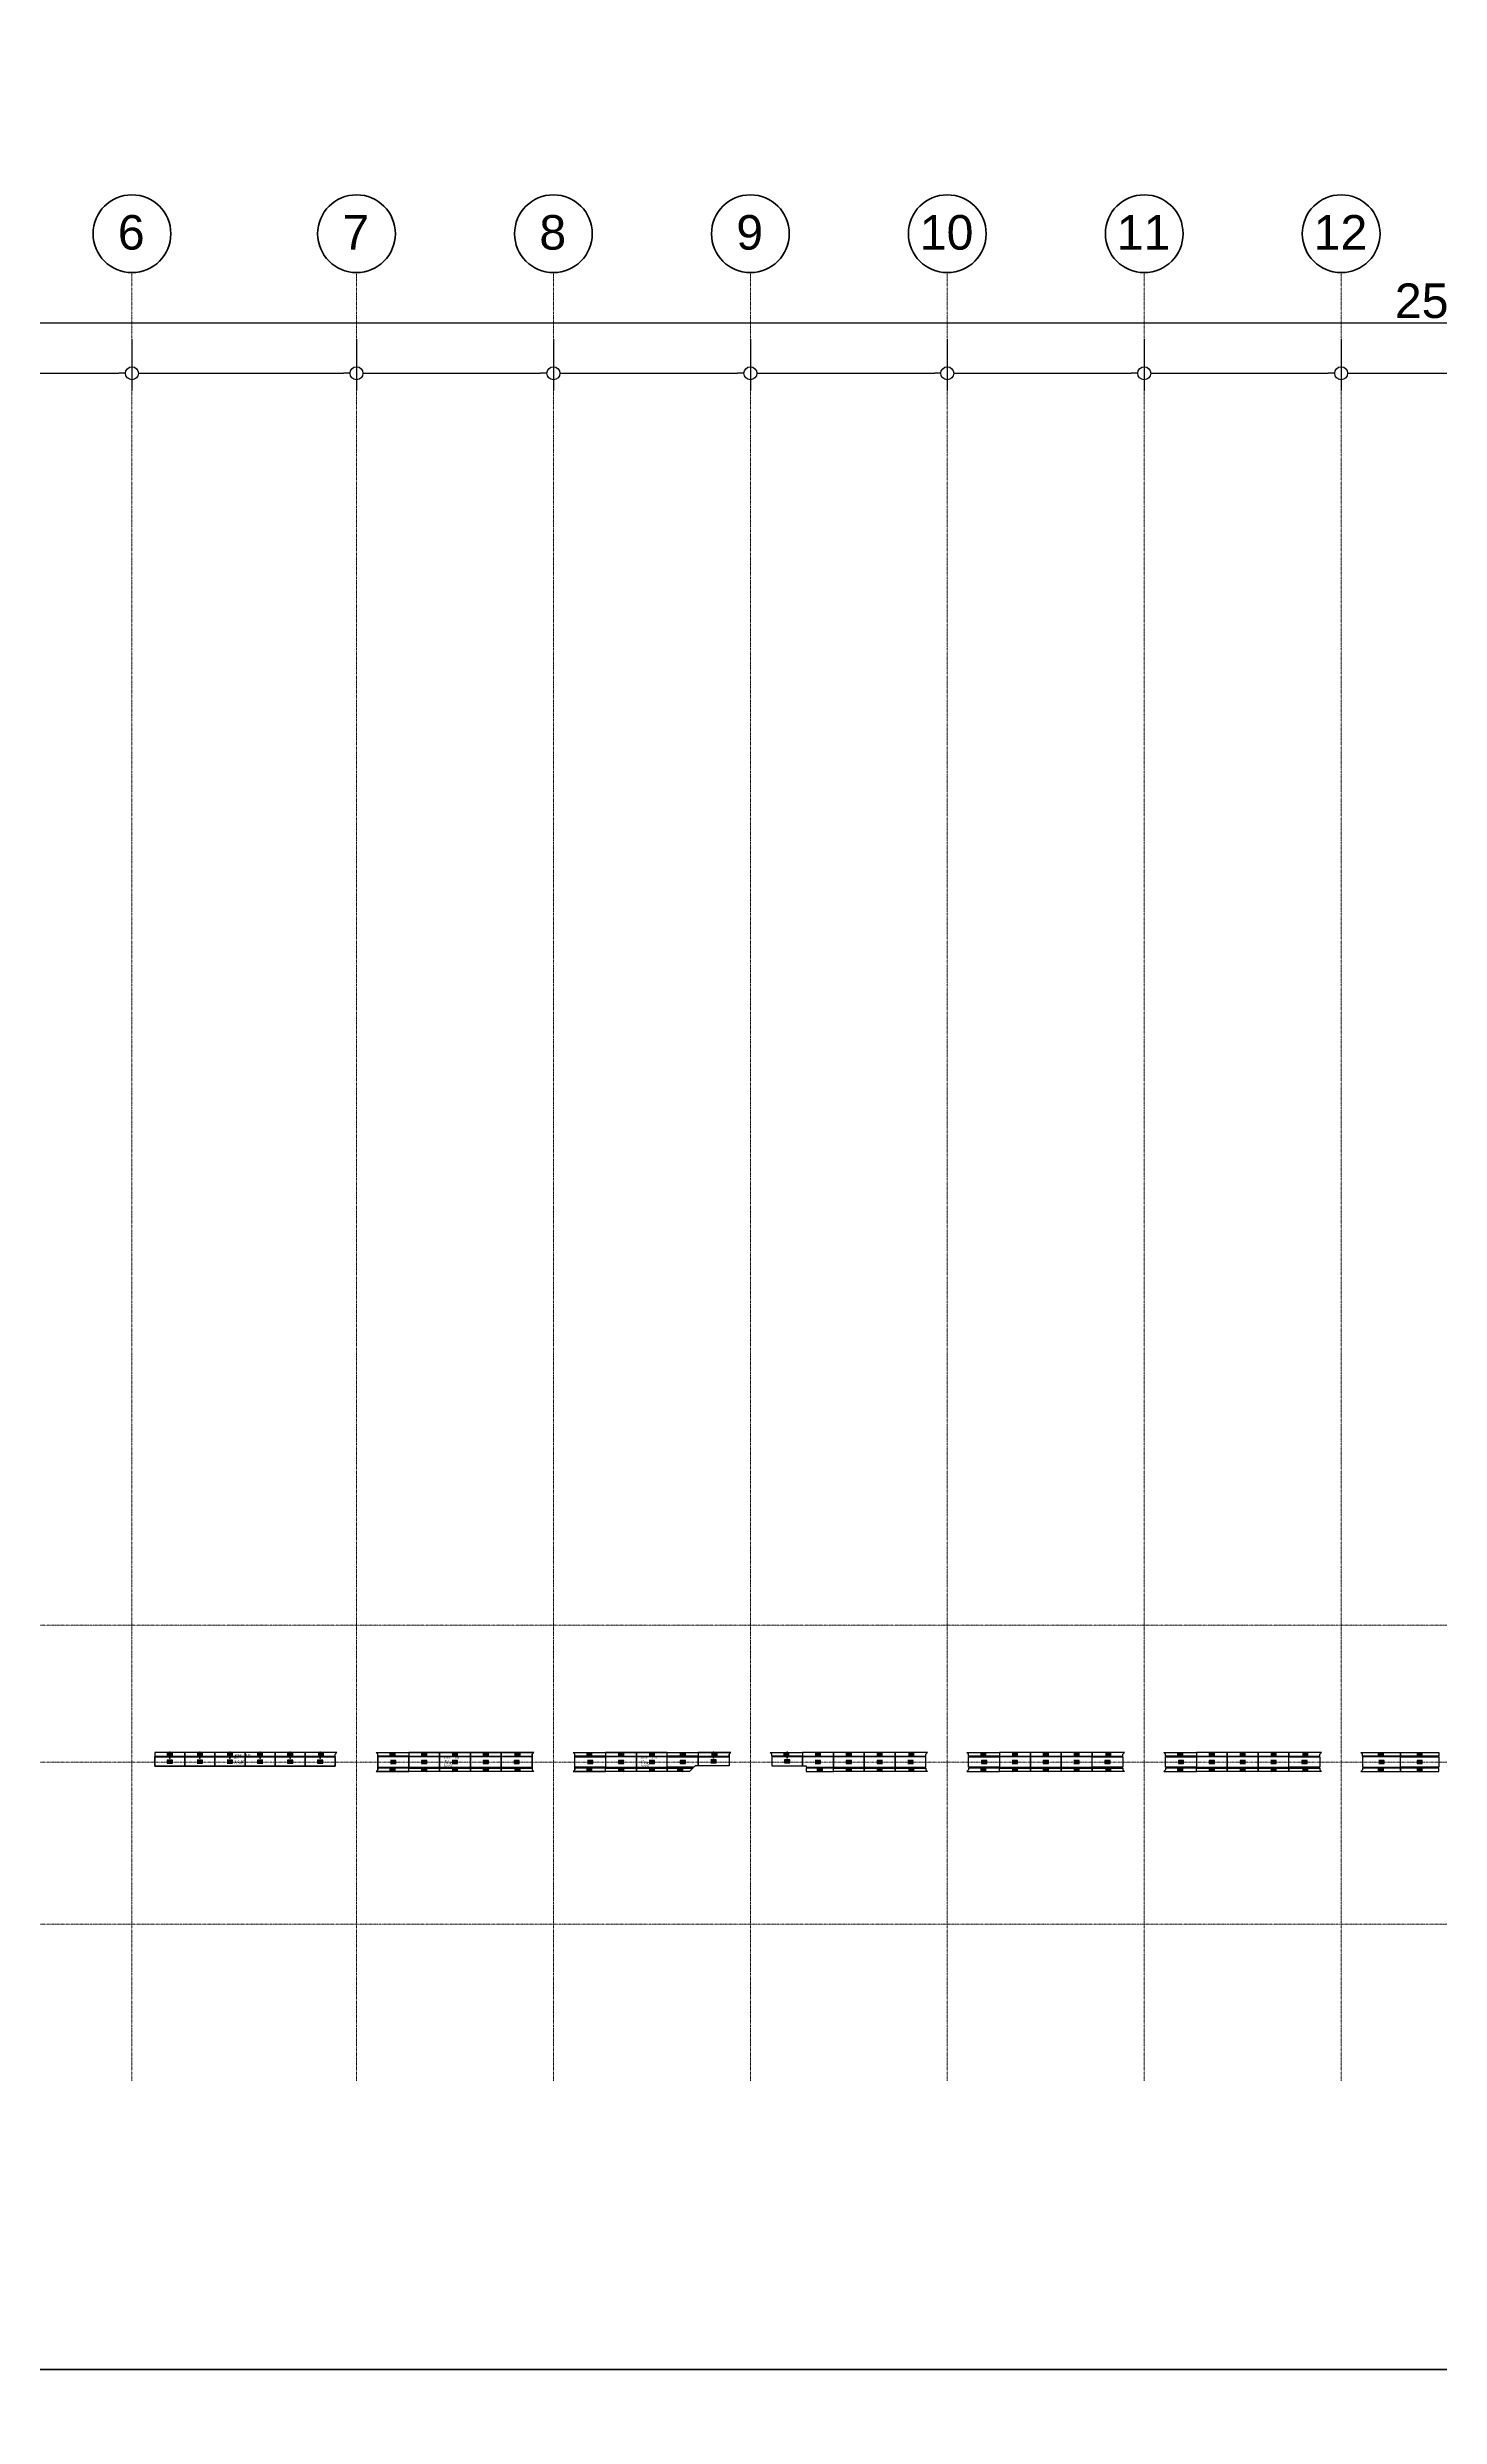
# Model space of a CAD drawing. Header units: millimetres. Extents: x -70132 to 394080, y -1879526 to 121974.
# Drawn here: x 54521 to 135116, y -452602 to -315455 of the extents above; entities that cross this region are included whole.
import ezdxf
from ezdxf.enums import TextEntityAlignment as Align

# ---------------------------------------------------------------- set-up
doc = ezdxf.new("R2010")
doc.units = ezdxf.units.MM
doc.linetypes.add('DPA_Grid _ Level 100', pattern=[10, 5.5, -1.6, 1.3, -1.6])
for name, color, linetype in [('009 - AHP_06_DATA_TEXT', 3, 'Continuous'), ('009 - AHP_06_PANEL_MAIN_COLOR_1', 3, 'Continuous'), ('C0x_300HK_CODE_DEF_SUB', 250, 'Continuous'), ('TA-FACADE-INFO', 2, 'Continuous'), ('TA-FACADE-OUTLINE', 4, 'Continuous')]:
    doc.layers.add(name, color=color, linetype=linetype)
for name, color, linetype, lineweight in [('A-ANNO-DIMS', 1, 'Continuous', 9), ('S-GRID', 251, 'Continuous', 9), ('S-GRID-IDEN', 3, 'Continuous', 50)]:
    doc.layers.add(name, color=color, linetype=linetype, lineweight=lineweight)
doc.styles.add('Arial', font='arial.ttf', dxfattribs={"height": 1500})
doc.styles.add('Arial_1', font='arial.ttf', dxfattribs={"height": 2000})
doc.styles.add('Arial_2', font='arial.ttf', dxfattribs={"height": 3})
doc.styles.get("Standard").update_dxf_attribs({"font": 'arial.ttf'})
doc.dimstyles.new('DPA-DIM-3_0_C-C', dxfattribs={"dimscale": 304.8, "dimtxt": 1530.3891, "dimasz": 2.46063, "dimexe": 3.28084, "dimexo": 0.0625, "dimgap": 0.82021, "dimtad": 1, "dimdec": 0, "dimzin": 0, "dimdsep": 46, "dimtxsty": 'Arial_2', "dimblk1": 'DOTBLANK', "dimblk2": 'DOTBLANK', "dimsah": 1, "dimcen": 0.09, "dimdle": 3.28084, "dimadec": 8, "dimazin": 0, "dimtfac": 1, "dimtdec": 4, "dimtix": 1, "dimtmove": 0, "dimatfit": 3, "dimfxl": 6.56168, "dimfxlon": 1, "dimtvp": 1, "dimtolj": 1, "dimtzin": 0, "dimarcsym": 2})

# ---------------------------------------------------------------- blocks, each defined once
blk = doc.blocks.new('Grid - 100 Scale-586761-03-CONCOURSE LEVEL - REFLECTED CEILING 1_500')
at = {"layer": 'S-GRID-IDEN'}
blk.add_circle((0, 0), 4.5, dxfattribs=at)
blk = doc.blocks.new('_DotBlank')
at = {"color": 0, "linetype": 'ByBlock', "lineweight": -2}
blk.add_line((-0.5, 0), (-1, 0), dxfattribs=at)
blk.add_circle((0, 0), 0.5, dxfattribs=at)
blk = doc.blocks.new('*D670')
at = {"layer": 'A-ANNO-DIMS', "color": 0, "lineweight": -2, "transparency": 16777216}
for p, q in [((-48300, 82375), (-48300, 79394)), ((-35800, 82375), (-35800, 79394)), ((-47550, 80394), (-36550, 80394))]:
    blk.add_line(p, q, dxfattribs=at)
at = {"layer": 'Defpoints', "color": 0, "transparency": 16777216}
for p in [(-48300, 82394), (-35800, 82394), (-35800, 80394)]:
    blk.add_point(p, dxfattribs=at)
at = {"layer": 'A-ANNO-DIMS', "color": 0, "lineweight": -2, "transparency": 16777216, "xscale": 750, "yscale": 750, "zscale": 750, "rotation": 180}
blk.add_blockref('_DotBlank', (-48300, 80394), dxfattribs=at)
at = {"layer": 'A-ANNO-DIMS', "color": 0, "lineweight": -2, "transparency": 16777216, "xscale": 750, "yscale": 750, "zscale": 750}
blk.add_blockref('_DotBlank', (-35800, 80394), dxfattribs=at)
at = {"layer": 'A-ANNO-DIMS', "color": 0, "transparency": 16777216, "insert": (-42050, 80646), "char_height": 3, "width": 6922.07, "attachment_point": 5, "style": 'Arial_2'}
blk.add_mtext('\\A1;12500', dxfattribs=at)
blk = doc.blocks.new('*D671')
at = {"layer": 'A-ANNO-DIMS', "color": 0, "lineweight": -2, "transparency": 16777216}
for p, q in [((-35800, 82375), (-35800, 79394)), ((-22800, 82375), (-22800, 79394)), ((-35050, 80394), (-23550, 80394))]:
    blk.add_line(p, q, dxfattribs=at)
at = {"layer": 'Defpoints', "color": 0, "transparency": 16777216}
for p in [(-35800, 82394), (-22800, 82394), (-22800, 80394)]:
    blk.add_point(p, dxfattribs=at)
at = {"layer": 'A-ANNO-DIMS', "color": 0, "lineweight": -2, "transparency": 16777216, "xscale": 750, "yscale": 750, "zscale": 750, "rotation": 180}
blk.add_blockref('_DotBlank', (-35800, 80394), dxfattribs=at)
at = {"layer": 'A-ANNO-DIMS', "color": 0, "lineweight": -2, "transparency": 16777216, "xscale": 750, "yscale": 750, "zscale": 750}
blk.add_blockref('_DotBlank', (-22800, 80394), dxfattribs=at)
at = {"layer": 'A-ANNO-DIMS', "color": 0, "transparency": 16777216, "insert": (-29300, 80646), "char_height": 3, "width": 6922.07, "attachment_point": 5, "style": 'Arial_2'}
blk.add_mtext('\\A1;13000', dxfattribs=at)
blk = doc.blocks.new('*D672')
at = {"layer": 'A-ANNO-DIMS', "color": 0, "lineweight": -2, "transparency": 16777216}
for p, q in [((-22800, 82375), (-22800, 79394)), ((-11400, 82375), (-11400, 79394)), ((-22050, 80394), (-12150, 80394))]:
    blk.add_line(p, q, dxfattribs=at)
at = {"layer": 'Defpoints', "color": 0, "transparency": 16777216}
for p in [(-22800, 82394), (-11400, 82394), (-11400, 80394)]:
    blk.add_point(p, dxfattribs=at)
at = {"layer": 'A-ANNO-DIMS', "color": 0, "lineweight": -2, "transparency": 16777216, "xscale": 750, "yscale": 750, "zscale": 750, "rotation": 180}
blk.add_blockref('_DotBlank', (-22800, 80394), dxfattribs=at)
at = {"layer": 'A-ANNO-DIMS', "color": 0, "lineweight": -2, "transparency": 16777216, "xscale": 750, "yscale": 750, "zscale": 750}
blk.add_blockref('_DotBlank', (-11400, 80394), dxfattribs=at)
at = {"layer": 'A-ANNO-DIMS', "color": 0, "transparency": 16777216, "insert": (-17100, 80646), "char_height": 3, "width": 6922.07, "attachment_point": 5, "style": 'Arial_2'}
blk.add_mtext('\\A1;11400', dxfattribs=at)
blk = doc.blocks.new('*D673')
at = {"layer": 'A-ANNO-DIMS', "color": 0, "lineweight": -2, "transparency": 16777216}
for p, q in [((-11400, 82375), (-11400, 79394)), ((0, 82375), (0, 79394)), ((-10650, 80394), (-750, 80394))]:
    blk.add_line(p, q, dxfattribs=at)
at = {"layer": 'Defpoints', "color": 0, "transparency": 16777216}
for p in [(-11400, 82394), (0, 82394), (0, 80394)]:
    blk.add_point(p, dxfattribs=at)
at = {"layer": 'A-ANNO-DIMS', "color": 0, "lineweight": -2, "transparency": 16777216, "xscale": 750, "yscale": 750, "zscale": 750, "rotation": 180}
blk.add_blockref('_DotBlank', (-11400, 80394), dxfattribs=at)
at = {"layer": 'A-ANNO-DIMS', "color": 0, "lineweight": -2, "transparency": 16777216, "xscale": 750, "yscale": 750, "zscale": 750}
blk.add_blockref('_DotBlank', (0, 80394), dxfattribs=at)
at = {"layer": 'A-ANNO-DIMS', "color": 0, "transparency": 16777216, "insert": (-5700, 80646), "char_height": 3, "width": 6922.07, "attachment_point": 5, "style": 'Arial_2'}
blk.add_mtext('\\A1;11400', dxfattribs=at)
blk = doc.blocks.new('*D674')
at = {"layer": 'A-ANNO-DIMS', "color": 0, "lineweight": -2, "transparency": 16777216}
for p, q in [((0, 82375), (0, 79394)), ((11400, 82375), (11400, 79394)), ((750, 80394), (10650, 80394))]:
    blk.add_line(p, q, dxfattribs=at)
at = {"layer": 'Defpoints', "color": 0, "transparency": 16777216}
for p in [(0, 82394), (11400, 82394), (11400, 80394)]:
    blk.add_point(p, dxfattribs=at)
at = {"layer": 'A-ANNO-DIMS', "color": 0, "lineweight": -2, "transparency": 16777216, "xscale": 750, "yscale": 750, "zscale": 750, "rotation": 180}
blk.add_blockref('_DotBlank', (0, 80394), dxfattribs=at)
at = {"layer": 'A-ANNO-DIMS', "color": 0, "lineweight": -2, "transparency": 16777216, "xscale": 750, "yscale": 750, "zscale": 750}
blk.add_blockref('_DotBlank', (11400, 80394), dxfattribs=at)
at = {"layer": 'A-ANNO-DIMS', "color": 0, "transparency": 16777216, "insert": (5700, 80646), "char_height": 3, "width": 6922.07, "attachment_point": 5, "style": 'Arial_2'}
blk.add_mtext('\\A1;11400', dxfattribs=at)
blk = doc.blocks.new('*D675')
at = {"layer": 'A-ANNO-DIMS', "color": 0, "lineweight": -2, "transparency": 16777216}
for p, q in [((11400, 82375), (11400, 79394)), ((22800, 82375), (22800, 79394)), ((12150, 80394), (22050, 80394))]:
    blk.add_line(p, q, dxfattribs=at)
at = {"layer": 'Defpoints', "color": 0, "transparency": 16777216}
for p in [(11400, 82394), (22800, 82394), (22800, 80394)]:
    blk.add_point(p, dxfattribs=at)
at = {"layer": 'A-ANNO-DIMS', "color": 0, "lineweight": -2, "transparency": 16777216, "xscale": 750, "yscale": 750, "zscale": 750, "rotation": 180}
blk.add_blockref('_DotBlank', (11400, 80394), dxfattribs=at)
at = {"layer": 'A-ANNO-DIMS', "color": 0, "lineweight": -2, "transparency": 16777216, "xscale": 750, "yscale": 750, "zscale": 750}
blk.add_blockref('_DotBlank', (22800, 80394), dxfattribs=at)
at = {"layer": 'A-ANNO-DIMS', "color": 0, "transparency": 16777216, "insert": (17100, 80646), "char_height": 3, "width": 6922.07, "attachment_point": 5, "style": 'Arial_2'}
blk.add_mtext('\\A1;11400', dxfattribs=at)
blk = doc.blocks.new('*D676')
at = {"layer": 'A-ANNO-DIMS', "color": 0, "lineweight": -2, "transparency": 16777216}
for p, q in [((22800, 82375), (22800, 79394)), ((34200, 82375), (34200, 79394)), ((23550, 80394), (33450, 80394))]:
    blk.add_line(p, q, dxfattribs=at)
at = {"layer": 'Defpoints', "color": 0, "transparency": 16777216}
for p in [(22800, 82394), (34200, 82394), (34200, 80394)]:
    blk.add_point(p, dxfattribs=at)
at = {"layer": 'A-ANNO-DIMS', "color": 0, "lineweight": -2, "transparency": 16777216, "xscale": 750, "yscale": 750, "zscale": 750, "rotation": 180}
blk.add_blockref('_DotBlank', (22800, 80394), dxfattribs=at)
at = {"layer": 'A-ANNO-DIMS', "color": 0, "lineweight": -2, "transparency": 16777216, "xscale": 750, "yscale": 750, "zscale": 750}
blk.add_blockref('_DotBlank', (34200, 80394), dxfattribs=at)
at = {"layer": 'A-ANNO-DIMS', "color": 0, "transparency": 16777216, "insert": (28500, 80646), "char_height": 3, "width": 6922.07, "attachment_point": 5, "style": 'Arial_2'}
blk.add_mtext('\\A1;11400', dxfattribs=at)
blk = doc.blocks.new('*D677')
at = {"layer": 'A-ANNO-DIMS', "color": 0, "lineweight": -2, "transparency": 16777216}
for p, q in [((34200, 82375), (34200, 79394)), ((45600, 82375), (45600, 79394)), ((34950, 80394), (44850, 80394))]:
    blk.add_line(p, q, dxfattribs=at)
at = {"layer": 'Defpoints', "color": 0, "transparency": 16777216}
for p in [(34200, 82394), (45600, 82394), (45600, 80394)]:
    blk.add_point(p, dxfattribs=at)
at = {"layer": 'A-ANNO-DIMS', "color": 0, "lineweight": -2, "transparency": 16777216, "xscale": 750, "yscale": 750, "zscale": 750, "rotation": 180}
blk.add_blockref('_DotBlank', (34200, 80394), dxfattribs=at)
at = {"layer": 'A-ANNO-DIMS', "color": 0, "lineweight": -2, "transparency": 16777216, "xscale": 750, "yscale": 750, "zscale": 750}
blk.add_blockref('_DotBlank', (45600, 80394), dxfattribs=at)
at = {"layer": 'A-ANNO-DIMS', "color": 0, "transparency": 16777216, "insert": (39900, 80646), "char_height": 3, "width": 6922.07, "attachment_point": 5, "style": 'Arial_2'}
blk.add_mtext('\\A1;11400', dxfattribs=at)
blk = doc.blocks.new('*D689')
at = {"layer": 'A-ANNO-DIMS', "color": 0, "lineweight": -2, "transparency": 16777216}
for p, q in [((-85660, 82208), (-85660, 84309)), ((169600, 82208), (169600, 84309)), ((-84910, 83309), (168850, 83309))]:
    blk.add_line(p, q, dxfattribs=at)
at = {"layer": 'Defpoints', "color": 0, "transparency": 16777216}
for p in [(169600, 83309), (-85660, 82189), (169600, 82189)]:
    blk.add_point(p, dxfattribs=at)
at = {"layer": 'A-ANNO-DIMS', "color": 0, "lineweight": -2, "transparency": 16777216, "xscale": 750, "yscale": 750, "zscale": 750, "rotation": 180}
blk.add_blockref('_DotBlank', (-85660, 83309), dxfattribs=at)
at = {"layer": 'A-ANNO-DIMS', "color": 0, "lineweight": -2, "transparency": 16777216, "xscale": 750, "yscale": 750, "zscale": 750}
blk.add_blockref('_DotBlank', (169600, 83309), dxfattribs=at)
at = {"layer": 'A-ANNO-DIMS', "color": 0, "transparency": 16777216, "insert": (41970, 84580), "char_height": 2000, "width": 8306.48, "attachment_point": 5, "style": 'Arial_1'}
blk.add_mtext('\\A1;255260', dxfattribs=at)
blk = doc.blocks.new('000_CKST-FAMELINE_CEILING06_CODE_PANEL')
at = {"layer": 'C0x_300HK_CODE_DEF_SUB', "color": 0}
for points in [[(-3000, 4885), (-2775, 4885), (-2775, 5110), (-3000, 5110)], [(-2775, 1435), (2775, 1435), (2775, 4885), (-2775, 4885)], [(-2775, 1885), (2775, 1885), (2775, 2335), (-2775, 2335)], [(-2775, 1435), (2775, 1435), (2775, 1885), (-2775, 1885)], [(-2775, 985), (2775, 985), (2775, 1435), (-2775, 1435)], [(-2775, 535), (2775, 535), (2775, 985), (-2775, 985)], [(-2775, 85), (2775, 85), (2775, 535), (-2775, 535)], [(-2775, -365), (2775, -365), (2775, 85), (-2775, 85)], [(2775, 4885), (3000, 4885), (3000, 5110), (2775, 5110)], [(-3000, -5110), (-2775, -5110), (-2775, -4885), (-3000, -4885)], [(-2775, -815), (2775, -815), (2775, -365), (-2775, -365)], [(-2775, -1265), (2775, -1265), (2775, -815), (-2775, -815)], [(-2775, -1715), (2775, -1715), (2775, -1265), (-2775, -1265)], [(-2775, -2165), (2775, -2165), (2775, -1715), (-2775, -1715)], [(-2775, -2615), (2775, -2615), (2775, -2165), (-2775, -2165)], [(-2775, -3065), (2775, -3065), (2775, -2615), (-2775, -2615)], [(-2775, -3515), (2775, -3515), (2775, -3065), (-2775, -3065)], [(-2775, -3965), (2775, -3965), (2775, -3515), (-2775, -3515)], [(-2775, -4415), (2775, -4415), (2775, -3965), (-2775, -3965)], [(-2775, -4865), (2775, -4865), (2775, -4415), (-2775, -4415)], [(2775, -5110), (3000, -5110), (3000, -4885), (2775, -4885)]]:
    blk.add_lwpolyline(points, close=True, dxfattribs=at)
at = {"layer": 'C0x_300HK_CODE_DEF_SUB', "color": 0, "style": 'Arial'}
for s, p in [('panel_code_name', (-2625, 4580)), ('panel_matt_type', (-2625, 2030)), ('panel_no', (-2625, 1580)), ('panel_name', (-2625, 1130)), ('panel_length', (-2625, 680)), ('panel_length_1', (-2625, 230)), ('panel_length_2', (-2625, -220)), (':', (17, 4580)), (':', (17, 2030)), (':', (17, 1580)), (':', (17, 1130)), (':', (17, 680)), (':', (17, 211)), ('panel_width', (-2625, -670)), ('panel_width_2', (-2625, -1120)), ('panel_width_3', (-2625, -1570)), ('panel_color', (-2625, -2020)), ('panel_shape', (-2625, -2470)), ('panel_add-on', (-2625, -2920)), ('panel_date-create', (-2625, -3370)), ('panel_station', (-2625, -3820)), ('panel_level', (-2625, -4270)), ('panel_zone', (-2625, -4720)), (':', (17, -220)), (':', (17, -670)), (':', (17, -1120)), (':', (17, -1570)), (':', (17, -2020)), (':', (17, -2470)), (':', (17, -2920)), (':', (17, -3370)), (':', (17, -3820)), (':', (17, -4270)), (':', (17, -4720))]:
    blk.add_text(s, height=225, dxfattribs=at).set_placement(p)
at = {"layer": 'C0x_300HK_CODE_DEF_SUB', "color": 0, "lineweight": 30, "flags": 104}
blk.add_attdef('panel_code_name', text='', height=225, dxfattribs=at).set_placement((179, 4805), align=Align.TOP_LEFT)
at = {"layer": 'C0x_300HK_CODE_DEF_SUB', "color": 0, "style": 'Arial'}
for tag, p in [('panel_matt_type', (179, 2030)), ('panel_no', (179, 1580)), ('panel_name', (179, 1130)), ('panel_length', (179, 680)), ('panel_length_2', (179, 230)), ('panel_length_3', (179, -220)), ('panel_width', (179, -670)), ('panel_width_2', (179, -1120)), ('panel_width_3', (179, -1570)), ('panel_color', (179, -2020)), ('panel_shape', (179, -2470)), ('panel_add-on', (179, -2920)), ('panel_date-create', (179, -3370)), ('panel_station', (179, -3820)), ('panel_level', (179, -4270)), ('panel_zone', (179, -4720))]:
    blk.add_attdef(tag, p, '', height=225, dxfattribs=at)
blk = doc.blocks.new('facade_1_INFO')
at = {"color": 0}
for s, p in [('AREA:', (-65, 24)), ('MAT:', (-65, 8)), ('STATION:', (-65, -8)), ('FLOOR:', (-65, -24))]:
    blk.add_text(s, height=10, dxfattribs=at).set_placement(p, align=Align.MIDDLE_LEFT)
for tag, p in [('AREA', (0, 24)), ('MAT', (0, 8)), ('STATION', (0, -8)), ('FLOOR', (0, -24))]:
    blk.add_attdef(tag, text='', height=10, dxfattribs=at).set_placement(p, align=Align.MIDDLE_LEFT)
blk = doc.blocks.new('A$C5f3c2f01')
at = {"layer": 'S-GRID', "linetype": 'DPA_Grid _ Level 100'}
for p, q in [((-35800, -18460.1), (-35800, 86222.4)), ((-22800, -18460.1), (-22800, 86222.4)), ((-11400, -18460.1), (-11400, 86222.4)), ((0, -18460.1), (0, 86222.4)), ((11400, -18460.1), (11400, 86222.4)), ((22800, -18460.1), (22800, 86222.4)), ((34200, -18460.1), (34200, 86222.4)), ((206752.4, 7930), (-116311.4, 7930)), ((206752.4, 0), (-116311.4, 0)), ((206752.4, -9385), (-116311.4, -9385))]:
    blk.add_line(p, q, dxfattribs=at)
at = {"layer": 'S-GRID-IDEN', "xscale": 499.9999999999995, "yscale": 499.9999999999995, "zscale": 499.9999999999995}
for p in [(-35800, 88472.4), (-22800, 88472.4), (-11400, 88472.4), (0, 88472.4), (11400, 88472.4), (22800, 88472.4), (34200, 88472.4)]:
    blk.add_blockref('Grid - 100 Scale-586761-03-CONCOURSE LEVEL - REFLECTED CEILING 1_500', p, dxfattribs=at)
at = {"layer": 'S-GRID-IDEN', "lineweight": 9, "char_height": 2000, "attachment_point": 1, "style": 'Arial'}
for s, insert, width in [('6', (-36616.5, 89551.9), 1883.966), ('7', (-23616.5, 89551.9), 1883.966), ('8', (-12216.5, 89551.9), 1883.966), ('9', (-816.5, 89551.9), 1883.966), ('10', (9806, 89551.9), 3767.931), ('11', (21206, 89551.9), 3767.931), ('12', (32606, 89551.9), 3767.931)]:
    blk.add_mtext(s, dxfattribs=dict(at, insert=insert, width=width))
at = {"layer": 'A-ANNO-DIMS'}
dim = blk.add_linear_dim(base=(169600, 83309.3), p1=(-85660, 82188.7), p2=(169600, 82188.7), dimstyle='DPA-DIM-3_0_C-C', override={"dimpost": '<>', "dimtxsty": 'Arial_1', "dimfxl": 255260}, dxfattribs=at)
dim.commit()
dim.dimension.update_dxf_attribs({"geometry": '*D689', "text_midpoint": (41970, 83309.3), "dimtype": 128})
for base, p1, p2, override, picture, middle in [((-35800, 80394.1), (-48300, 82394.1), (-35800, 82394.1), {"dimpost": '<>', "dimfxl": 12500.000004}, '*D670', (-42050, 80645.6)), ((-22800, 80394.1), (-35800, 82394.1), (-22800, 82394.1), {"dimpost": '<>', "dimfxl": 12999.999996}, '*D671', (-29300, 80645.6)), ((-11400, 80394.1), (-22800, 82394.1), (-11400, 82394.1), {"dimpost": '<>', "dimfxl": 11400}, '*D672', (-17100, 80645.6)), ((0, 80394.1), (-11400, 82394.1), (0, 82394.1), {"dimpost": '<>', "dimfxl": 11400}, '*D673', (-5700, 80645.6)), ((11400, 80394.1), (0, 82394.1), (11400, 82394.1), {"dimpost": '<>', "dimfxl": 11400}, '*D674', (5700, 80645.6)), ((22800, 80394.1), (11400, 82394.1), (22800, 82394.1), {"dimpost": '<>', "dimfxl": 11400}, '*D675', (17100, 80645.6)), ((34200, 80394.1), (22800, 82394.1), (34200, 82394.1), {"dimpost": '<>', "dimfxl": 11400}, '*D676', (28500, 80645.6)), ((45600, 80394.1), (34200, 82394.1), (45600, 82394.1), {"dimpost": '<>', "dimfxl": 11400}, '*D677', (39900, 80645.6))]:
    dim = blk.add_linear_dim(base=base, p1=p1, p2=p2, dimstyle='DPA-DIM-3_0_C-C', override=override, dxfattribs=at)
    dim.commit()
    dim.dimension.update_dxf_attribs({"geometry": picture, "text_midpoint": middle})

msp = doc.modelspace()

# ---------------------------------------------------------------- linework, layer by layer
at = {"color": 2}
for points in [[(-66720.1, -449883.1), (356364.1, -449883.1), (356364.1, -306918.9), (-66720.1, -306918.9)], [(-66720.1, -592847.4), (356364.1, -592847.4), (356364.1, -449883.1), (-66720.1, -449883.1)]]:
    msp.add_lwpolyline(points, close=True, dxfattribs=at)
for p in [(61611.2, -414138), (63351.2, -414138), (65091.2, -414138), (66831.2, -414138), (68571.2, -414138), (70311.2, -414138), (93088.2, -414138), (97344.2, -414138), (61611.2, -414478), (63351.2, -414478), (65091.2, -414478), (66831.2, -414478), (68571.2, -414478), (70311.2, -414478), (72416.2, -414713), (74544.2, -414713), (76330.2, -414713), (78116.2, -414713), (79902.2, -414713), (81688.2, -414713), (85944.2, -414713), (87730.2, -414713), (89516.2, -414713), (93088.2, -414463), (97344.2, -414463), (100916.2, -414713), (102702.2, -414713), (104488.2, -414713), (108744.2, -414713), (110530.2, -414713), (112316.2, -414713), (114102.2, -414713), (115888.2, -414713), (120144.2, -414713), (121930.2, -414713), (123716.2, -414713), (125502.2, -414713), (127288.2, -414713), (131755.2, -414713), (133962.2, -414713)]:
    msp.add_point(p)
at = {"layer": '009 - AHP_06_PANEL_MAIN_COLOR_1'}
for points in [[(60741.2, -414163), (60741.2, -414363), (62481.2, -414363), (62481.2, -414163)], [(62481.2, -414163), (62481.2, -414363), (64221.2, -414363), (64221.2, -414163)], [(64221.2, -414163), (64221.2, -414363), (65961.2, -414363), (65961.2, -414163)], [(65961.2, -414163), (65961.2, -414363), (67701.2, -414363), (67701.2, -414163)], [(67701.2, -414163), (67701.2, -414363), (69441.2, -414363), (69441.2, -414163)], [(69441.2, -414163), (69441.2, -414363), (71181.2, -414363), (71181.2, -414259.2), (71277.4, -414163)], [(73651.2, -414363), (73651.2, -414259.2), (73555.1, -414163), (75437.2, -414163), (75437.2, -414363)], [(75437.2, -414163), (75437.2, -414363), (77223.2, -414363), (77223.2, -414163)], [(77223.2, -414163), (77223.2, -414363), (79009.2, -414363), (79009.2, -414163)], [(79009.2, -414163), (79009.2, -414363), (80795.2, -414363), (80795.2, -414163)], [(80795.2, -414163), (80795.2, -414363), (82581.2, -414363), (82581.2, -414259.2), (82677.4, -414163)], [(86837.2, -414163), (86837.2, -414363), (85051.2, -414363), (85051.2, -414259.2), (84955.1, -414163)], [(86837.2, -414163), (86837.2, -414363), (88623.2, -414363), (88623.2, -414163)], [(88623.2, -414163), (88623.2, -414363), (90409.2, -414363), (90409.2, -414163)], [(92195.2, -414363), (90409.2, -414363), (90409.2, -414163), (92195.2, -414163)], [(92195.2, -414163), (92195.2, -414363), (93981.2, -414363), (93981.2, -414259.2), (94077.4, -414163)], [(98237.2, -414163), (98237.2, -414363), (96451.2, -414363), (96451.2, -414259.2), (96355.1, -414163)], [(100023.2, -414163), (98237.2, -414163), (98237.2, -414363), (100023.2, -414363)], [(100023.2, -414163), (100023.2, -414363), (101809.2, -414363), (101809.2, -414163)], [(101809.2, -414163), (101809.2, -414363), (103595.2, -414363), (103595.2, -414163)], [(103595.2, -414163), (103595.2, -414363), (105381.2, -414363), (105381.2, -414259.2), (105477.4, -414163)], [(109637.2, -414163), (109637.2, -414363), (107851.2, -414363), (107851.2, -414259.2), (107755.1, -414163)], [(109637.2, -414163), (109637.2, -414363), (111423.2, -414363), (111423.2, -414163)], [(111423.2, -414163), (111423.2, -414363), (113209.2, -414363), (113209.2, -414163)], [(113209.2, -414163), (113209.2, -414363), (114995.2, -414363), (114995.2, -414163)], [(116781.2, -414363), (116781.2, -414259.2), (116877.4, -414163), (114995.2, -414163), (114995.2, -414363)], [(121037.2, -414163), (121037.2, -414363), (119251.2, -414363), (119251.2, -414259.2), (119155.1, -414163)], [(121037.2, -414163), (121037.2, -414363), (122823.2, -414363), (122823.2, -414163)], [(122823.2, -414163), (122823.2, -414363), (124609.2, -414363), (124609.2, -414163)], [(124609.2, -414163), (124609.2, -414363), (126395.2, -414363), (126395.2, -414163)], [(128181.2, -414363), (128181.2, -414259.2), (128277.4, -414163), (126395.2, -414163), (126395.2, -414363)], [(130651.7, -414363), (130651.7, -414259.2), (130555.6, -414163), (132858.7, -414163), (132858.7, -414363)], [(135065.7, -414163), (135065.7, -414363), (132858.7, -414363), (132858.7, -414163)], [(62481.2, -414413), (62481.2, -414953), (60741.2, -414953), (60741.2, -414413)], [(64221.2, -414413), (64221.2, -414953), (62481.2, -414953), (62481.2, -414413)], [(65961.2, -414413), (65961.2, -414953), (64221.2, -414953), (64221.2, -414413)], [(67701.2, -414413), (67701.2, -414953), (65961.2, -414953), (65961.2, -414413)], [(69441.2, -414413), (69441.2, -414953), (67701.2, -414953), (67701.2, -414413)], [(71181.2, -414413), (71181.2, -414953), (69441.2, -414953), (69441.2, -414413)], [(75437.2, -415263), (75437.2, -415063), (73651.2, -415063), (73651.2, -415166.9), (73555.1, -415263)], [(75437.2, -415013), (75437.2, -414413), (73651.2, -414413), (73651.2, -415013)], [(75437.2, -414413), (75437.2, -415013), (77223.2, -415013), (77223.2, -414413)], [(77223.2, -415063), (77223.2, -415263), (75437.2, -415263), (75437.2, -415063)], [(77223.2, -414413), (77223.2, -415013), (79009.2, -415013), (79009.2, -414413)], [(79009.2, -415063), (79009.2, -415263), (77223.2, -415263), (77223.2, -415063)], [(79009.2, -414413), (79009.2, -415013), (80795.2, -415013), (80795.2, -414413)], [(80795.2, -415063), (80795.2, -415263), (79009.2, -415263), (79009.2, -415063)], [(80795.2, -414413), (80795.2, -415013), (82581.2, -415013), (82581.2, -414413)], [(82581.2, -415063), (82581.2, -415166.9), (82677.4, -415263), (80795.2, -415263), (80795.2, -415063)], [(85051.2, -415063), (85051.2, -415166.9), (84955.1, -415263), (86837.2, -415263), (86837.2, -415063)], [(86837.2, -414413), (86837.2, -415013), (85051.2, -415013), (85051.2, -414413)], [(86837.2, -414413), (86837.2, -415013), (88623.2, -415013), (88623.2, -414413)], [(88623.2, -415063), (88623.2, -415263), (86837.2, -415263), (86837.2, -415063)], [(88623.2, -414413), (88623.2, -415013), (90409.2, -415013), (90409.2, -414413)], [(90409.2, -415063), (90409.2, -415263), (88623.2, -415263), (88623.2, -415063)], [(92013.3, -414938), (91938.3, -415013), (90409.2, -415013), (90409.2, -414413), (92195.2, -414413), (92195.2, -414938), (92013.3, -414938)], [(91688.3, -415263), (90409.2, -415263), (90409.2, -415063), (91888.3, -415063)], [(93981.2, -414413), (93981.2, -414938), (92195.2, -414938), (92195.2, -414413)], [(96451.2, -414413), (96451.2, -414938), (98237.2, -414938), (98237.2, -414413)], [(100023.2, -414413), (98237.2, -414413), (98237.2, -414938), (98451.2, -414938), (98451.2, -415013), (100023.2, -415013)], [(100023.2, -415063), (98451.2, -415063), (98451.2, -415263), (100023.2, -415263)], [(100023.2, -414413), (100023.2, -415013), (101809.2, -415013), (101809.2, -414413)], [(101809.2, -415063), (101809.2, -415263), (100023.2, -415263), (100023.2, -415063)], [(101809.2, -414413), (101809.2, -415013), (103595.2, -415013), (103595.2, -414413)], [(103595.2, -415063), (103595.2, -415263), (101809.2, -415263), (101809.2, -415063)], [(103595.2, -414413), (103595.2, -415013), (105381.2, -415013), (105381.2, -414413)], [(105381.2, -415063), (105381.2, -415166.9), (105477.4, -415263), (103595.2, -415263), (103595.2, -415063)], [(107851.2, -415063), (107851.2, -415166.9), (107755.1, -415263), (109637.2, -415263), (109637.2, -415063)], [(109637.2, -414413), (109637.2, -415013), (107851.2, -415013), (107851.2, -414413)], [(109637.2, -414413), (109637.2, -415013), (111423.2, -415013), (111423.2, -414413)], [(111423.2, -415063), (111423.2, -415263), (109637.2, -415263), (109637.2, -415063)], [(111423.2, -414413), (111423.2, -415013), (113209.2, -415013), (113209.2, -414413)], [(113209.2, -415063), (113209.2, -415263), (111423.2, -415263), (111423.2, -415063)], [(113209.2, -414413), (113209.2, -415013), (114995.2, -415013), (114995.2, -414413)], [(114995.2, -415063), (114995.2, -415263), (113209.2, -415263), (113209.2, -415063)], [(114995.2, -415013), (114995.2, -414413), (116781.2, -414413), (116781.2, -415013)], [(114995.2, -415263), (114995.2, -415063), (116781.2, -415063), (116781.2, -415166.9), (116877.4, -415263)], [(119251.2, -415063), (119251.2, -415166.9), (119155.1, -415263), (121037.2, -415263), (121037.2, -415063)], [(121037.2, -414413), (121037.2, -415013), (119251.2, -415013), (119251.2, -414413)], [(121037.2, -414413), (121037.2, -415013), (122823.2, -415013), (122823.2, -414413)], [(122823.2, -415063), (122823.2, -415263), (121037.2, -415263), (121037.2, -415063)], [(122823.2, -414413), (122823.2, -415013), (124609.2, -415013), (124609.2, -414413)], [(124609.2, -415063), (124609.2, -415263), (122823.2, -415263), (122823.2, -415063)], [(124609.2, -414413), (124609.2, -415013), (126395.2, -415013), (126395.2, -414413)], [(126395.2, -415063), (126395.2, -415263), (124609.2, -415263), (124609.2, -415063)], [(126395.2, -415013), (126395.2, -414413), (128181.2, -414413), (128181.2, -415013)], [(126395.2, -415263), (126395.2, -415063), (128181.2, -415063), (128181.2, -415166.9), (128277.4, -415263)], [(132858.7, -415263), (132858.7, -415063), (130651.7, -415063), (130651.7, -415166.9), (130555.6, -415263)], [(132858.7, -415013), (132858.7, -414413), (130651.7, -414413), (130651.7, -415013)], [(135065.7, -414413), (135065.7, -415013), (132858.7, -415013), (132858.7, -414413)], [(132858.7, -415063), (132858.7, -415263), (135065.7, -415263), (135065.7, -415063)]]:
    msp.add_lwpolyline(points, close=True, dxfattribs=at)
at = {"layer": 'TA-FACADE-OUTLINE', "color": 4}
for points in [[(71277.4, -414163), (60741.2, -414163), (60741.2, -414953), (71181.2, -414953), (71181.2, -414259.2)], [(73651.2, -414259.2), (73555.1, -414163), (82677.4, -414163), (82581.2, -414259.2), (82581.2, -415166.9), (82677.4, -415263), (73555.1, -415263), (73651.2, -415166.9)], [(85051.2, -414259.2), (84955.1, -414163), (94077.4, -414163), (93981.2, -414259.2), (93981.2, -414938), (92013.3, -414938), (91938.3, -415013), (91888.3, -415013), (91888.3, -415063), (91688.3, -415263), (84955.1, -415263), (85051.2, -415166.9)]]:
    msp.add_lwpolyline(points, close=True, dxfattribs=at)

# ---------------------------------------------------------------- block references
msp.add_blockref('A$C5f3c2f01', (95216.2, -414713))
at = {"layer": '009 - AHP_06_DATA_TEXT', "xscale": 0.03, "yscale": 0.03, "zscale": 0.03, "rotation": 90}
for p, values in [((61611.2, -414263), {'panel_length': '1740', 'panel_width': '199.999999887601'}), ((63351.2, -414263), {'panel_length': '1740', 'panel_width': '199.999999887601'}), ((65091.2, -414263), {'panel_length': '1740', 'panel_width': '199.999999887601'}), ((66831.2, -414263), {'panel_length': '1740', 'panel_width': '199.999999887601'}), ((68571.2, -414263), {'panel_length': '1740', 'panel_width': '199.999999887601'}), ((70359.3, -414263), {'panel_matt_type': 'C06_TZP', 'panel_length': '1836.14738305006', 'panel_width': '200'}), ((74496.2, -414263), {'panel_matt_type': 'C06_TZP', 'panel_length': '1882.14718324156', 'panel_width': '200'}), ((76330.2, -414263), {'panel_length': '1786', 'panel_width': '199.999999887659'}), ((78116.2, -414263), {'panel_length': '1786', 'panel_width': '199.999999887659'}), ((79902.2, -414263), {'panel_length': '1786', 'panel_width': '199.999999887659'}), ((81736.3, -414263), {'panel_matt_type': 'C06_TZP', 'panel_length': '1882.14718324156', 'panel_width': '200'}), ((85896.2, -414263), {'panel_matt_type': 'C06_TZP', 'panel_length': '1882.14718324156', 'panel_width': '200'}), ((87730.2, -414263), {'panel_length': '1786', 'panel_width': '199.999999887659'}), ((89516.2, -414263), {'panel_length': '1786', 'panel_width': '199.999999887659'}), ((91302.2, -414263), {'panel_length': '1785.9999999085', 'panel_width': '199.999999887659'}), ((93136.3, -414263), {'panel_matt_type': 'C06_TZP', 'panel_length': '1882.14738323307', 'panel_width': '199.999999887659'}), ((97296.2, -414263), {'panel_matt_type': 'C06_TZP', 'panel_length': '1882.14738323307', 'panel_width': '199.999951400852'}), ((99130.2, -414263), {'panel_length': '1785.99996498856', 'panel_width': '200.001453848847'}), ((100916.2, -414263), {'panel_length': '1786', 'panel_width': '199.999999887659'}), ((102702.2, -414263), {'panel_length': '1786', 'panel_width': '199.999999887659'}), ((104536.3, -414263), {'panel_matt_type': 'C06_TZP', 'panel_length': '1882.14718324156', 'panel_width': '200'}), ((108696.2, -414263), {'panel_matt_type': 'C06_TZP', 'panel_length': '1882.14718324156', 'panel_width': '200'}), ((110530.2, -414263), {'panel_length': '1786', 'panel_width': '199.999999887659'}), ((112316.2, -414263), {'panel_length': '1786', 'panel_width': '199.999999887659'}), ((114102.2, -414263), {'panel_length': '1786', 'panel_width': '199.999999887659'}), ((115936.3, -414263), {'panel_matt_type': 'C06_TZP', 'panel_length': '1882.14718324156', 'panel_width': '200'}), ((120096.2, -414263), {'panel_matt_type': 'C06_TZP', 'panel_length': '1882.14718324156', 'panel_width': '200'}), ((121930.2, -414263), {'panel_length': '1786', 'panel_width': '199.999999887659'}), ((123716.2, -414263), {'panel_length': '1786', 'panel_width': '199.999999887659'}), ((125502.2, -414263), {'panel_length': '1786', 'panel_width': '199.999999887659'}), ((127336.3, -414263), {'panel_matt_type': 'C06_TZP', 'panel_length': '1882.14718324156', 'panel_width': '200'}), ((131707.2, -414263), {'panel_matt_type': 'C06_TZP', 'panel_length': '2303.14718324156', 'panel_width': '200'}), ((133962.2, -414263), {'panel_length': '2207', 'panel_width': '199.999999887659'}), ((61611.2, -414683), {'panel_length': '1740', 'panel_width': '540.000000112224'}), ((63351.2, -414683), {'panel_length': '1740', 'panel_width': '540.000000112224'}), ((65091.2, -414683), {'panel_length': '1740', 'panel_width': '540.000000112224'}), ((66831.2, -414683), {'panel_length': '1740', 'panel_width': '540.000000112224'}), ((68571.2, -414683), {'panel_length': '1740', 'panel_width': '540.000000112224'}), ((70311.2, -414683), {'panel_length': '1740', 'panel_width': '540'}), ((74496.2, -415163), {'panel_matt_type': 'C06_TZP', 'panel_length': '1882.14718324156', 'panel_width': '200'}), ((74544.2, -414713), {'panel_length': '1786', 'panel_width': '599.999999998952'}), ((76330.2, -414713), {'panel_length': '1786', 'panel_width': '600'}), ((76330.2, -415163), {'panel_length': '1786', 'panel_width': '199.999999887659'}), ((78116.2, -414713), {'panel_length': '1786', 'panel_width': '600'}), ((78116.2, -415163), {'panel_length': '1786', 'panel_width': '199.999999887659'}), ((79902.2, -414713), {'panel_length': '1786', 'panel_width': '600'}), ((79902.2, -415163), {'panel_length': '1786', 'panel_width': '199.999999887659'}), ((81688.2, -414713), {'panel_length': '1786', 'panel_width': '599.999999998952'}), ((81736.3, -415163), {'panel_matt_type': 'C06_TZP', 'panel_length': '1882.14718324156', 'panel_width': '200'}), ((85896.2, -415163), {'panel_matt_type': 'C06_TZP', 'panel_length': '1882.14718324156', 'panel_width': '200'}), ((85944.2, -414713), {'panel_length': '1786', 'panel_width': '599.999999998952'}), ((87730.2, -414713), {'panel_length': '1786', 'panel_width': '600'}), ((87730.2, -415163), {'panel_length': '1786', 'panel_width': '199.999999887659'}), ((89516.2, -414713), {'panel_length': '1786', 'panel_width': '600'}), ((89516.2, -415163), {'panel_length': '1786', 'panel_width': '199.999999887659'}), ((91148.7, -415163), {'panel_matt_type': 'C06_TZP', 'panel_length': '1479.03842230653', 'panel_width': '199.999999887659'}), ((91302.2, -414713), {'panel_length': '1785.9999999085', 'panel_width': '600'}), ((93088.2, -414675.5), {'panel_length': '1786.000000183', 'panel_width': '525.000000000058'}), ((97344.2, -414675.5), {'panel_length': '1786.000000183', 'panel_width': '525'}), ((99130.2, -414713), {'panel_length': '1786.00000036298', 'panel_width': '600'}), ((99237.2, -415163), {'panel_length': '1571.99999914155', 'panel_width': '200.001203484193'}), ((100916.2, -414713), {'panel_length': '1786', 'panel_width': '600'}), ((100916.2, -415163), {'panel_length': '1786', 'panel_width': '199.999999887659'}), ((102702.2, -414713), {'panel_length': '1786', 'panel_width': '600'}), ((102702.2, -415163), {'panel_length': '1786', 'panel_width': '199.999999887659'}), ((104488.2, -414713), {'panel_length': '1786', 'panel_width': '599.999999998952'}), ((104536.3, -415163), {'panel_matt_type': 'C06_TZP', 'panel_length': '1882.14718324156', 'panel_width': '200'}), ((108696.2, -415163), {'panel_matt_type': 'C06_TZP', 'panel_length': '1882.14718324156', 'panel_width': '200'}), ((108744.2, -414713), {'panel_length': '1786', 'panel_width': '599.999999998952'}), ((110530.2, -414713), {'panel_length': '1786', 'panel_width': '600'}), ((110530.2, -415163), {'panel_length': '1786', 'panel_width': '199.999999887659'}), ((112316.2, -414713), {'panel_length': '1786', 'panel_width': '600'}), ((112316.2, -415163), {'panel_length': '1786', 'panel_width': '199.999999887659'}), ((114102.2, -414713), {'panel_length': '1786', 'panel_width': '600'}), ((114102.2, -415163), {'panel_length': '1786', 'panel_width': '199.999999887659'}), ((115888.2, -414713), {'panel_length': '1786', 'panel_width': '599.999999998952'}), ((115936.3, -415163), {'panel_matt_type': 'C06_TZP', 'panel_length': '1882.14718324156', 'panel_width': '200'}), ((120096.2, -415163), {'panel_matt_type': 'C06_TZP', 'panel_length': '1882.14718324156', 'panel_width': '200'}), ((120144.2, -414713), {'panel_length': '1786', 'panel_width': '599.999999998952'}), ((121930.2, -414713), {'panel_length': '1786', 'panel_width': '600'}), ((121930.2, -415163), {'panel_length': '1786', 'panel_width': '199.999999887659'}), ((123716.2, -414713), {'panel_length': '1786', 'panel_width': '600'}), ((123716.2, -415163), {'panel_length': '1786', 'panel_width': '199.999999887659'}), ((125502.2, -414713), {'panel_length': '1786', 'panel_width': '600'}), ((125502.2, -415163), {'panel_length': '1786', 'panel_width': '199.999999887659'}), ((127288.2, -414713), {'panel_length': '1786', 'panel_width': '599.999999998952'}), ((127336.3, -415163), {'panel_matt_type': 'C06_TZP', 'panel_length': '1882.14718324156', 'panel_width': '200'}), ((131707.2, -415163), {'panel_matt_type': 'C06_TZP', 'panel_length': '2303.14718324156', 'panel_width': '200'}), ((131755.2, -414713), {'panel_length': '2207', 'panel_width': '599.999999998952'}), ((133962.2, -414713), {'panel_length': '2207', 'panel_width': '600'}), ((133962.2, -415163), {'panel_length': '2207', 'panel_width': '199.999999887659'})]:
    msp.add_blockref('000_CKST-FAMELINE_CEILING06_CODE_PANEL', p, dxfattribs=at).add_auto_attribs(values)
at = {"layer": 'TA-FACADE-INFO', "color": 2, "xscale": 10, "yscale": 10, "zscale": 10}
for p, values in [((66009.3, -414558), {'AREA': '8.25'}), ((78116.2, -414713), {'AREA': '9.84'}), ((89516.2, -414713), {'AREA': '9.14'})]:
    msp.add_blockref('facade_1_INFO', p, dxfattribs=at).add_auto_attribs(values)

doc.saveas('drawing.dxf')
